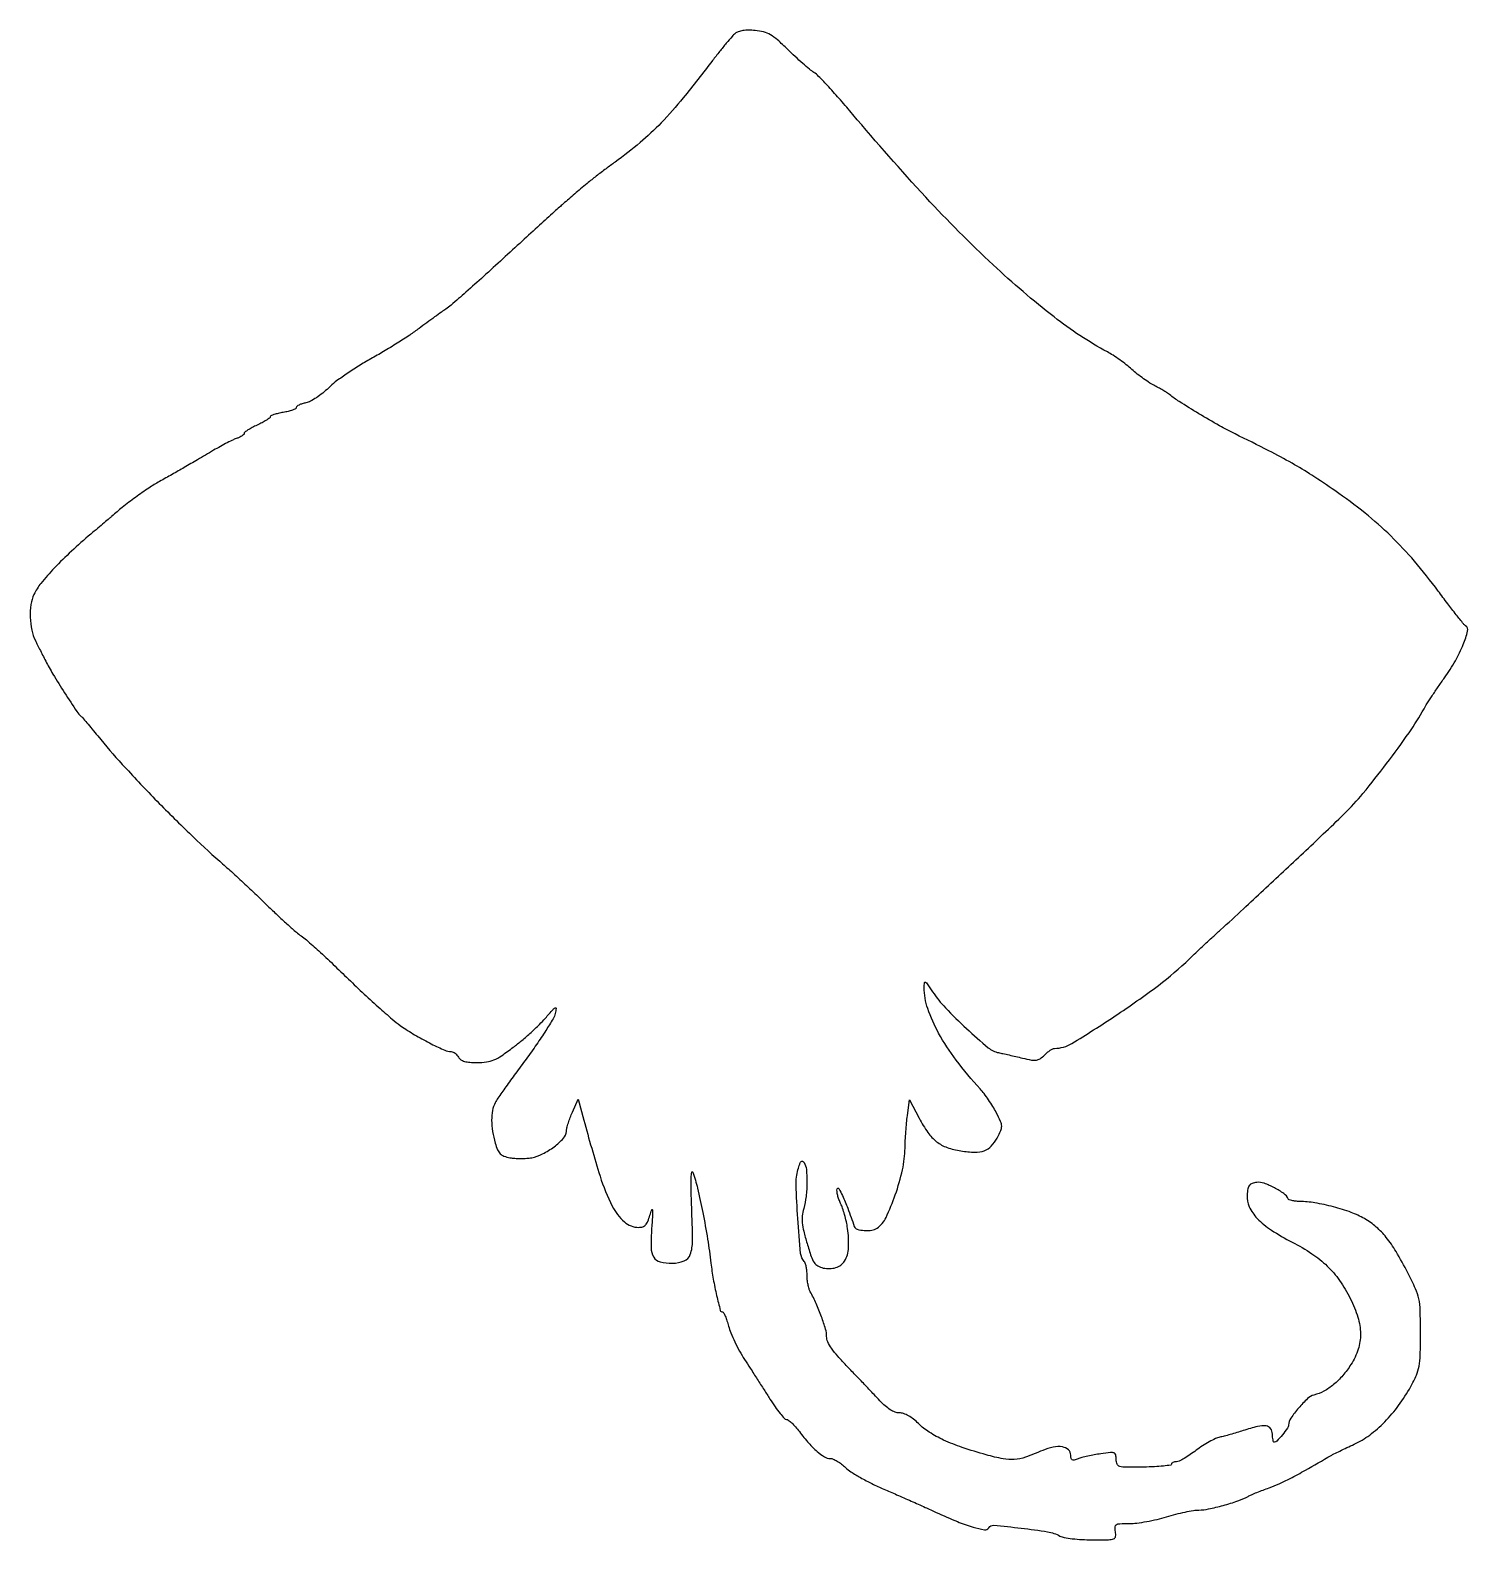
# Model space of a CAD drawing. Extents: x 0 to 442, y 0 to 464.
import ezdxf

# ---------------------------------------------------------------- set-up
doc = ezdxf.new("R2010")
doc.units = 0

msp = doc.modelspace()

# ---------------------------------------------------------------- linework, layer by layer
msp.add_lwpolyline([(216.882218, 462.82934, 0.041836), (215.969973, 461.942179, 0.005205), (214.175287, 459.834244, 0.006107), (212.096516, 457.277647, 0.005023), (209.938914, 454.5, -0.007638), (200.95757, 443.061565, -0.021023), (194.174025, 435.373255, -0.026318), (187.709883, 429.312875, -0.019669), (180, 423.31416, 0.005297), (177.20913, 421.268682, 0.004041), (174.196375, 418.972872, 0.004086), (171.408168, 416.775627, 0.009587), (169.370638, 415.07762, 0.000018), (167.615899, 413.557229, 0.000015), (165.757901, 411.947152, 0.000015), (164.062276, 410.4776, 0.000043), (162.870638, 409.444599, 0.006036), (161.305507, 408.054142, 0.000387), (156.790125, 403.937695, 0.000567), (151.418239, 399.021615, 0.000422), (145.5, 393.584, -0.002241), (139.572179, 388.177225, -0.003047), (134.171875, 383.355235, -0.002026), (129.599954, 379.355543, -0.034233), (128, 378.148696, 0.009547), (126.670105, 377.244898, 0.002421), (124.546136, 375.72588, 0.002468), (122.136497, 373.966686, 0.002495), (119.752804, 372.189898, -0.01457), (116.913317, 370.178166, -0.00631), (113.025641, 367.660761, -0.006237), (108.820652, 365.085286, -0.008235), (104.922353, 362.850151, 0.013034), (101.155046, 360.641815, 0.011518), (97.346757, 358.150547, 0.011648), (94.019183, 355.746558, 0.034131), (91.888299, 353.888299, -0.026571), (90.157658, 352.332433, -0.02451), (88.225977, 350.923633, -0.025304), (86.380379, 349.840969, -0.07075), (84.96875, 349.34375, 0.026295), (83.831594, 349.053419, 0.038438), (82.87207, 348.670854, 0.043482), (82.188959, 348.258462, 0.239623), (82, 347.886818, -0.279027), (81.774609, 347.514376, -0.030756), (80.825, 347.089305, -0.030448), (79.532779, 346.691685, -0.019769), (78, 346.384009, 0.016482), (76.466991, 346.086757, 0.025816), (75.175, 345.72068, 0.023411), (74.203942, 345.338962, 0.295541), (74, 345.024066, -0.239652), (73.812936, 344.656199, -0.016756), (72.825, 343.985491, -0.020836), (71.532664, 343.243404, -0.013989), (70, 342.5, 0.015159), (68.467438, 341.752209, 0.022348), (67.175, 340.996761, 0.018889), (66.196103, 340.310525, 0.234567), (66, 339.915513, -0.198409), (65.856871, 339.569021, -0.047551), (65.367784, 339.16346, -0.04163), (64.67181, 338.770438, -0.03089), (63.847775, 338.451686, 0.033595), (62.698538, 337.999983, 0.007751), (60.830295, 337.080955, 0.007972), (58.707323, 335.952382, 0.007714), (56.597775, 334.744601, -0.001102), (51.682723, 331.843621, -0.001941), (47.607105, 329.471413, -0.00218), (43.866692, 327.335388, -0.002002), (40, 325.169939, 0.021048), (36.716584, 323.163203, 0.009719), (32.613191, 320.294521, 0.00974), (28.554638, 317.215346, 0.017699), (25.380657, 314.52064, -0.008128), (24.672372, 313.895592, -0.000878), (23.009553, 312.480632, -0.001078), (21.022942, 310.803496, -0.000868), (18.880657, 309.009171, 0.013311), (12.909747, 303.749827, 0.016642), (7.670375, 298.545696, 0.017649), (3.57269, 293.875523, 0.060533), (1.419001, 290.47055, 0.0752), (0.482006, 287.364082, 0.043359), (0.262256, 283.455789, 0.043008), (0.72409, 279.508172, 0.066584), (1.852155, 276.271862, -0.000101), (2.34074, 275.305625, -0.000024), (3.152834, 273.698609, -0.000025), (4.085384, 271.852777, -0.000025), (5.021212, 270, 0.019421), (7.231336, 266.0162, 0.00617), (10.82514, 260.254363, 0.00341), (14.577864, 254.48685, 0.075123), (15.918218, 253, -0.043729), (16.313214, 252.61344, -0.001634), (17.660875, 251.03125, -0.002948), (19.239181, 249.143501, -0.002068), (20.995088, 247, 0.014966), (28.560843, 238.235429, 0.007528), (38.59946, 227.612056, 0.00751), (49.176369, 217.072778, 0.012273), (58.489055, 208.5, -0.004487), (62.067539, 205.307314, -0.002744), (66.234949, 201.479531, -0.00275), (70.321337, 197.642551, -0.004883), (73.639382, 194.430318, 0.005819), (76.58233, 191.591873, 0.006377), (79.503102, 188.909197, 0.005995), (82.055846, 186.678427, 0.031551), (83.544728, 185.56265, -0.036769), (85.190686, 184.302157, -0.003534), (88.93759, 180.921116, -0.004483), (93.345465, 176.813523, -0.003525), (98.050026, 172.286517, 0.00574), (102.908127, 167.653036, 0.006083), (107.779425, 163.22212, 0.005825), (112.063743, 159.507648, 0.027539), (114.655625, 157.54724, 0.016371), (118.948731, 154.857124, 0.015098), (123.524465, 152.376214, 0.012179), (127.653522, 150.420846, 0.104861), (129.638139, 150, -0.109649), (130.190554, 149.877382, -0.054241), (130.807966, 149.502885, -0.050076), (131.391754, 148.95501, -0.051758), (131.847683, 148.307692, 0.11758), (132.569533, 147.523914, 0.077446), (133.684598, 147.001907, 0.051966), (135.311569, 146.706833, 0.019109), (137.647373, 146.619524, 0.0345), (140.516623, 146.820197, 0.066424), (142.732572, 147.43694, 0.049547), (145.099902, 148.739815, 0.012183), (148.702165, 151.346983, 0.012123), (151.345857, 153.46351, 0.009025), (154.162473, 155.920939, 0.009134), (156.735706, 158.336079, 0.020378), (158.581024, 160.285151, -0.003024), (160.928602, 162.943708, -0.099635), (161.609451, 163.453572, -0.595826), (161.885935, 163.251759, -0.02428), (161.603099, 161.723272, -0.076913), (160.937452, 160.080831, -0.007679), (158.700513, 156.464269, -0.009513), (155.870369, 152.221904, -0.007423), (152.64121, 147.719518, 0.00237), (149.374437, 143.260521, 0.003096), (146.431404, 139.149908, 0.002294), (144.003375, 135.680205, 0.028656), (143.166971, 134.311988, 0.077281), (142.329701, 131.92336, 0.045478), (142.051134, 128.903712, 0.040551), (142.325219, 125.483236, 0.032531), (143.15333, 121.882568, 0.028691), (143.904154, 119.815821, 0.095816), (144.711516, 118.62776, 0.10792), (145.846583, 117.903636, 0.041877), (147.65333, 117.405257, 0.029075), (149.178691, 117.210004, 0.017421), (151.005235, 117.147256, 0.017416), (152.833487, 117.211867, 0.028831), (154.364491, 117.408601, 0.072268), (157.714693, 118.555118, 0.043691), (161.271761, 120.791869, 0.043044), (164.133619, 123.377327, 0.175472), (165.03772, 125.5, -0.047715), (165.193934, 126.52939, -0.013997), (165.627012, 128.070479, -0.013921), (166.214246, 129.786093, -0.014522), (166.8885, 131.442057), (168.628672, 135.384113), (170.37699, 128.942057, 0.008603), (175.365983, 111.735821, 0.043745), (179.1258, 102.506574, 0.092341), (182.851251, 97.690953, 0.184086), (187.288451, 96, 0.079069), (188.509727, 96.194345, 0.129935), (189.383093, 96.759135, 0.090904), (190.059779, 97.845638, 0.025445), (190.701099, 99.75, -0.018411), (191.241928, 101.433876, -0.784525), (191.467823, 101.409552, -0.048185), (191.513026, 100.180803, -0.001988), (191.232974, 95.776564, 0.019801), (191.065014, 89.753829, 0.131004), (191.867311, 86.879999, 0.203503), (193.807184, 85.446184, 0.058814), (197.587261, 85, 0.093569), (201.235181, 85.688693, 0.219915), (203.110244, 87.643148, 0.085362), (203.790306, 91.819488, 0.008021), (203.530129, 102.252665, -0.004367), (203.356702, 107.630142, -0.013648), (203.370418, 111.249547, -0.036777), (203.551574, 112.975028, -0.770504), (203.864317, 113, -0.026527), (205.320123, 108.020714, -0.008664), (206.946301, 100.540842, -0.008801), (208.420949, 92.397579, -0.011962), (209.445489, 85, 0.015402), (210.160683, 80.08503, 0.01404), (211.195334, 75.06803, 0.006061), (212.329924, 70.5025, 0.341156), (212.980677, 70, -0.276354), (213.341941, 69.783816, -0.021241), (213.85477, 68.721694, -0.024336), (214.381782, 67.315956, -0.015838), (214.858336, 65.648319, 0.036004), (215.544551, 63.56821, 0.014615), (216.761394, 60.842314, 0.014373), (218.246007, 57.97546, 0.017753), (219.798096, 55.398319, -0.001285), (221.553538, 52.689531, -0.000728), (223.667048, 49.399263, -0.000726), (225.788079, 46.076077, -0.001195), (227.571046, 43.258746, 0.012052), (229.158552, 40.866823, 0.017639), (230.678192, 38.848292, 0.013183), (232.011535, 37.287459, 0.210464), (232.631311, 37.008746, -0.166911), (233.230392, 36.797837, -0.021834), (234.267607, 35.901007, -0.023436), (235.43877, 34.686746, -0.017634), (236.61303, 33.25, 0.01729), (239.519271, 29.689122, 0.034147), (242.103873, 27.114642, 0.043531), (244.338092, 25.49192, 0.13612), (246.111544, 25, -0.103328), (247.003594, 24.813664, -0.031605), (248.235168, 24.18024, -0.030136), (249.55922, 23.277357, -0.028833), (250.785861, 22.209327, 0.052164), (252.456432, 20.886345, 0.01329), (255.425164, 19.110865, 0.013399), (258.942342, 17.254603, 0.013211), (262.57034, 15.580187, -0.001743), (266.512053, 13.869513, -0.001188), (270.982928, 11.897963, -0.001197), (275.286723, 9.975521, -0.002411), (278.669417, 8.435145, 0.010391), (285.177497, 5.596055, 0.026413), (290.038951, 3.888629, 0.031531), (293.510215, 3.105441, 0.300428), (294.828601, 3.701859, -0.281799), (296.360471, 4.459262, -0.006387), (304.825131, 3.584784, -0.011988), (312.909243, 2.448092, -0.082116), (316.702287, 1.159331, 0.078833), (318.00002, 0.708936, 0.014886), (320.488868, 0.340554, 0.015573), (323.450833, 0.085098, 0.013723), (326.550836, 0, 0.004089), (331.653865, 0.04173, 0.079581), (333.202343, 0.315804, 0.280579), (333.789327, 1.027447, 0.083063), (333.755249, 2.5, -0.050994), (333.627434, 3.9657, -0.262553), (334.023262, 4.643708, -0.123641), (335.061167, 4.94533, -0.009196), (338.033337, 5, 0.031271), (340.326632, 5.143569, 0.01342), (343.360545, 5.607942, 0.013217), (346.576213, 6.277058, 0.016999), (349.489884, 7.06959, -0.011579), (352.286633, 7.862965, -0.011192), (355.148867, 8.535777, -0.011174), (357.693434, 9.014978, -0.039745), (359.345219, 9.154632, 0.050363), (362.398347, 9.478054, 0.015814), (366.870254, 10.561998, 0.01622), (371.341312, 11.9542, 0.039524), (374.5, 13.339508, -0.020683), (375.565589, 13.855502, -0.006146), (377.234375, 14.555753, -0.006155), (379.130472, 15.297076, -0.006609), (381, 15.973526, 0.022271), (384.040851, 17.182766, 0.014725), (387.422694, 18.826708, 0.008771), (392.116882, 21.387874, 0.00198), (400, 25.911541, -0.016059), (400.899242, 26.394436, -0.00249), (402.71435, 27.284064, -0.002773), (404.866959, 28.311151, -0.002409), (407.133957, 29.364112, 0.052943), (411.878044, 32.180803, 0.038473), (416.503081, 36.224931, 0.035839), (420.784147, 41.269072, 0.031635), (424.5, 47.080966, 0.023772), (426.221723, 50.57296, 0.057517), (427.058658, 53.321038, 0.038881), (427.41491, 56.767594, 0.006319), (427.5, 63.5, 0.006843), (427.403634, 70.540505, 0.044961), (426.991346, 74.04119, 0.054858), (425.981217, 77.123374, 0.013003), (423.614102, 81.994894, 0.013227), (419.990758, 88.552851, 0.035818), (416.979057, 92.928445, 0.047291), (413.924013, 96.085708, 0.044341), (410.266834, 98.689512, 0.045883), (406.225803, 100.584007, 0.021996), (400.752056, 102.293457, 0.021994), (395.067618, 103.533222, 0.039937), (390.333333, 103.964871, -0.021995), (389.0962, 104.033075, -0.030413), (387.998958, 104.209993, -0.030857), (387.149532, 104.456424, -0.204927), (386.833333, 104.75, 0.134372), (385.517214, 106.35978, 0.033559), (382.596529, 108.155268, 0.034195), (379.43208, 109.552276, 0.116074), (377.206349, 109.81221, 0.050473), (375.757134, 109.494652, 0.1496), (374.933931, 108.914911, 0.118461), (374.466874, 107.881294, 0.026198), (374.201067, 105.941763, 0.132127), (374.852148, 102.341678, 0.080687), (377.31538, 98.761766, 0.057689), (381.671541, 95.152917, 0.026445), (388.069521, 91.457998, -0.029177), (394.131078, 87.91309, -0.045646), (398.830948, 84.122214, -0.047673), (402.622218, 79.671407, -0.035714), (405.928581, 74.141479, -0.041738), (408.259236, 68.374227, -0.072941), (409.053245, 63.292736, -0.080674), (408.329863, 58.558378, -0.063222), (406.118901, 53.84854, -0.035525), (403.614106, 50.457473, -0.043435), (400.803571, 47.695043, -0.047499), (397.810965, 45.669476, -0.063634), (394.762329, 44.476484, 0.128795), (392.77533, 43.385598, 0.027469), (390.044113, 40.498193, 0.027031), (387.649204, 37.338887, 0.138751), (386.966731, 35.27144, -0.148178), (386.613985, 34.26566, -0.015359), (385.054057, 32.265008, -0.013209), (383.368525, 30.340816, -0.209226), (382.589707, 30, -0.30327), (382.36102, 30.152758, -0.040355), (382.173227, 30.734375, -0.035682), (382.042656, 31.541853, -0.022249), (382, 32.5, 0.162181), (381.442648, 34.173106, 0.205972), (380.044688, 34.976141, 0.089459), (377.43973, 34.811032, 0.01845), (373, 33.540917, -0.005834), (371.081185, 32.939224, -0.004919), (369.036662, 32.346087, -0.004964), (367.16034, 31.841732, -0.013719), (365.826933, 31.536228, 0.059517), (364.493857, 31.099359, 0.017971), (362.592063, 30.129679, 0.017728), (360.520074, 28.879464, 0.018404), (358.56828, 27.500257, -0.014429), (356.703263, 26.160018, -0.017922), (354.891627, 25.0282, -0.016397), (353.327889, 24.194547, -0.114749), (352.491347, 24, 0.048317), (351.9206, 23.944717, 0.068313), (351.438063, 23.779687, 0.088491), (351.11298, 23.536398, 0.190172), (350.999933, 23.25, -0.375061), (350.733838, 22.94522, -0.007294), (348.50303, 22.674374, -0.013688), (345.758957, 22.45753, -0.008272), (342.499933, 22.343612, -0.003947), (336.913784, 22.284939, -0.067127), (335.095289, 22.525355, -0.230073), (334.289637, 23.228799, -0.100523), (334, 24.654885, 0.051976), (333.850533, 26.088847, 0.257039), (333.339446, 26.682376, 0.117709), (332.260107, 26.815118, 0.008461), (329.25, 26.424976, 0.009185), (327.266416, 26.096343, 0.00838), (325.234375, 25.685875, 0.008415), (323.431197, 25.258141, 0.026797), (322.25, 24.888454, -0.027968), (321.052393, 24.516705, -0.178342), (320.43033, 24.584096, -0.2327), (320.096525, 25.020791, -0.048885), (320, 26.005699, 0.210372), (319.282583, 27.635351, 0.144113), (317.441135, 28.536591, 0.092582), (314.651194, 28.492658, 0.051391), (311.392025, 27.473493, -0.01644), (306.081529, 25.396083, -0.065501), (302.667884, 24.671353, -0.068457), (299.258132, 24.870429, -0.019013), (294.034882, 26.110188, -0.013639), (286.654038, 28.379928, -0.026772), (280.947309, 30.653632, -0.033625), (276.545304, 33.057913, -0.054285), (273.216667, 35.725473, 0.030303), (271.693932, 37.070386, 0.038164), (270.127847, 38.111247, 0.043091), (268.641502, 38.782452, 0.084712), (267.366667, 39, -0.08839), (266.037087, 39.236895, -0.050935), (264.571655, 39.952797, -0.041828), (262.996779, 41.124907, -0.025356), (261.334619, 42.75, 0.002885), (259.56806, 44.639656, 0.000999), (256.997024, 47.347373, 0.000992), (254.152241, 50.319594, 0.001153), (251.434619, 53.134673, -0.011035), (248.411195, 56.392982, -0.030243), (246.473629, 58.861418, -0.043558), (245.352501, 60.828809, -0.108143), (245, 62.439537, 0.070955), (244.668087, 64.76667, 0.016647), (243.43965, 68.515814, 0.017542), (241.791002, 72.584258, 0.021783), (239.964925, 76.236431, -0.057254), (239.593717, 77.132295, -0.022414), (239.283447, 78.436147, -0.021836), (239.070887, 79.890426, -0.025373), (239, 81.286431, 0.024579), (238.934178, 82.624619, 0.027141), (238.737199, 83.905702, 0.027974), (238.451093, 84.969348, 0.10961), (238.105358, 85.55, -0.167789), (237.009316, 87.985252, -0.005588), (236.157892, 98.705204, -0.008894), (235.635294, 109.087332, -0.07562), (236.185276, 113.708845, -0.014444), (236.715754, 115.434195, -0.095871), (237.159875, 116.21288, -0.32772), (237.601822, 116.315394, -0.151388), (238.076152, 115.911024, -0.119739), (238.787552, 113.806745, -0.024156), (238.944099, 109.831927, -0.026277), (238.676793, 105.489523, -0.039237), (237.94966, 101.758117, 0.041809), (237.527098, 99.528757, 0.049924), (237.518574, 97.391045, 0.036662), (237.957374, 94.820434, 0.011773), (238.975227, 91.083182, 0.009947), (240.24899, 87.097713, 0.063316), (241.182084, 85.193829, 0.118203), (242.296544, 84.148666, 0.075594), (243.961338, 83.508492, 0.124559), (247.840849, 83.631272, 0.187445), (250.50373, 85.6559, 0.127294), (251.74155, 89.701667, 0.047089), (251.438797, 95.700805, 0.017798), (251.066613, 97.744676, 0.014217), (250.525257, 99.917769, 0.014452), (249.90815, 101.902284, 0.034885), (249.309751, 103.317132, -0.030419), (248.78862, 104.519277, -0.028564), (248.404556, 105.801074, -0.029763), (248.197319, 106.976636, -0.081309), (248.237083, 107.817132, -0.679534), (248.729893, 107.900482, -0.029363), (249.871063, 105.739809, -0.017168), (251.469426, 101.882957, -0.006047), (253.502983, 96.25, 0.246447), (254.384289, 95.423733, 0.050287), (256.561498, 95.051295, 0.050657), (258.91735, 95.127404, 0.122925), (260.523098, 95.765313, 0.126947), (263.257948, 99.042173, 0.026953), (266.100994, 105.977451, 0.029115), (268.301857, 113.720348, 0.050467), (269.087606, 120.355335, -0.008987), (269.16888, 122.676422, -0.005495), (269.344056, 125.411324, -0.005506), (269.57725, 128.117274, -0.00974), (269.837606, 130.342789), (270.5, 135.185577), (273.458334, 129.512536, 0.033385), (276.120119, 125.145847, 0.07313), (278.811787, 122.314819, 0.080724), (282.023441, 120.54554, 0.048433), (286.257043, 119.484163, 0.030415), (290.568915, 119.103565, 0.092627), (293.460892, 119.562855, 0.117758), (295.591076, 120.948346, 0.066564), (297.407341, 123.456401, 0.019517), (298.539151, 125.770962, 0.113925), (298.7921, 127.094022, 0.097265), (298.462776, 128.488671, 0.012308), (297.109929, 131.286263, 0.018053), (296.06808, 133.14387, 0.012241), (294.755263, 135.184303, 0.012345), (293.388539, 137.095117, 0.02403), (292.190082, 138.536504, -0.023131), (284.810108, 147.380053, -0.036387), (279.420584, 155.670594, -0.043506), (276.085604, 163.204549, -0.082632), (275, 169.728641, -0.024997), (275.071139, 171.150732, -0.530125), (275.384009, 171.319999, -0.123293), (275.925706, 170.840717, -0.003924), (277.578494, 168.389547, 0.044174), (281.522701, 163.448762, 0.015629), (287.980027, 157.092013, 0.011334), (294.651553, 151.197698, 0.127071), (297.815453, 149.67649, -0.005087), (299.164924, 149.395121, -0.001811), (301.087119, 148.96658, -0.001797), (303.193428, 148.48101, -0.002119), (305.183251, 148.005849, 0.013895), (307.954777, 147.412636, 0.080072), (309.449181, 147.377862, 0.117376), (310.604737, 147.826353, 0.045405), (311.933251, 148.933251, -0.022405), (312.798672, 149.724404, -0.026113), (313.689844, 150.392893, -0.026473), (314.49052, 150.871137, -0.121974), (315.010898, 151, 0.137616), (320.361517, 152.501093, 0.009611), (333.659723, 160.954652, 0.014734), (346.954851, 170.34491, 0.031635), (356.487911, 178.5, -0.003568), (358.452216, 180.381108, -0.001716), (360.996144, 182.766265, -0.001701), (363.666648, 185.236015, -0.002436), (366.052801, 187.406435, 0.004219), (373.098083, 193.860816, 0.000871), (385.388884, 205.35309, 0.000832), (397.621252, 216.869053, 0.00486), (403.986834, 223, 0.025621), (409.825936, 229.353665, 0.010555), (417.096377, 238.513961, 0.010566), (423.983088, 247.986269, 0.0252), (428.581253, 255.367599, -0.015656), (429.491761, 256.893326, -0.003849), (431.085167, 259.341108, -0.003937), (432.955043, 262.118042, -0.003927), (434.870017, 264.867599, 0.023909), (438.222402, 270.11631, 0.033619), (440.655355, 275.109849, 0.034621), (441.991652, 279.183925, 0.31795), (441.358429, 280.826464, -0.076878), (440.723085, 281.407299, -0.002283), (438.46913, 284.239649, -0.004506), (435.853625, 287.619509, -0.003088), (432.94385, 291.5, 0.017422), (425.65497, 300.661219, 0.02314), (418.37364, 308.427551, 0.023296), (410.446203, 315.447536, 0.018044), (401.209392, 322.354891, 0.008437), (394.149709, 327.072949, 0.013986), (388.021998, 330.781948, 0.011575), (380.939866, 334.588396, 0.003955), (370.5, 339.788334, -0.015426), (365.711683, 342.312028, -0.00639), (359.391402, 346.004033, -0.005432), (353.360822, 349.720762, -0.033215), (350.406124, 351.873257, 0.033229), (349.772768, 352.334631, 0.00746), (348.633025, 353.030623, 0.007706), (347.29036, 353.795619, 0.007391), (345.906124, 354.529859, -0.024654), (344.337405, 355.432657, -0.011808), (342.412223, 356.736005, -0.011675), (340.462301, 358.194138, -0.016323), (338.79506, 359.592962, 0.016415), (337.100384, 361.01427, 0.010796), (335.063648, 362.541732, 0.010866), (333.014841, 363.943848, 0.020523), (331.29506, 364.968617, -0.042026), (314.875498, 375.734201, -0.021608), (296.171322, 391.731551, -0.018478), (275.518791, 412.479914, -0.011868), (253.058257, 437.965066, 0.0055), (249.257599, 442.389868, 0.00698), (245.646785, 446.387314, 0.005607), (242.543568, 449.653621, 0.055715), (241.08633, 450.852582, -0.029005), (239.763087, 451.827847, -0.006881), (237.678842, 453.608116, -0.007056), (235.337089, 455.724012, -0.00691), (233.039393, 457.919727, 0.012795), (229.872992, 460.875088, 0.049739), (227.702261, 462.444387, 0.06843), (225.636605, 463.293268, 0.040701), (223.011319, 463.749067, 0.024082), (221.011779, 463.833885, 0.035812), (219.265647, 463.698543, 0.042205), (217.852019, 463.362616, 0.092807)], format="xyb", close=True)

doc.saveas('drawing.dxf')
